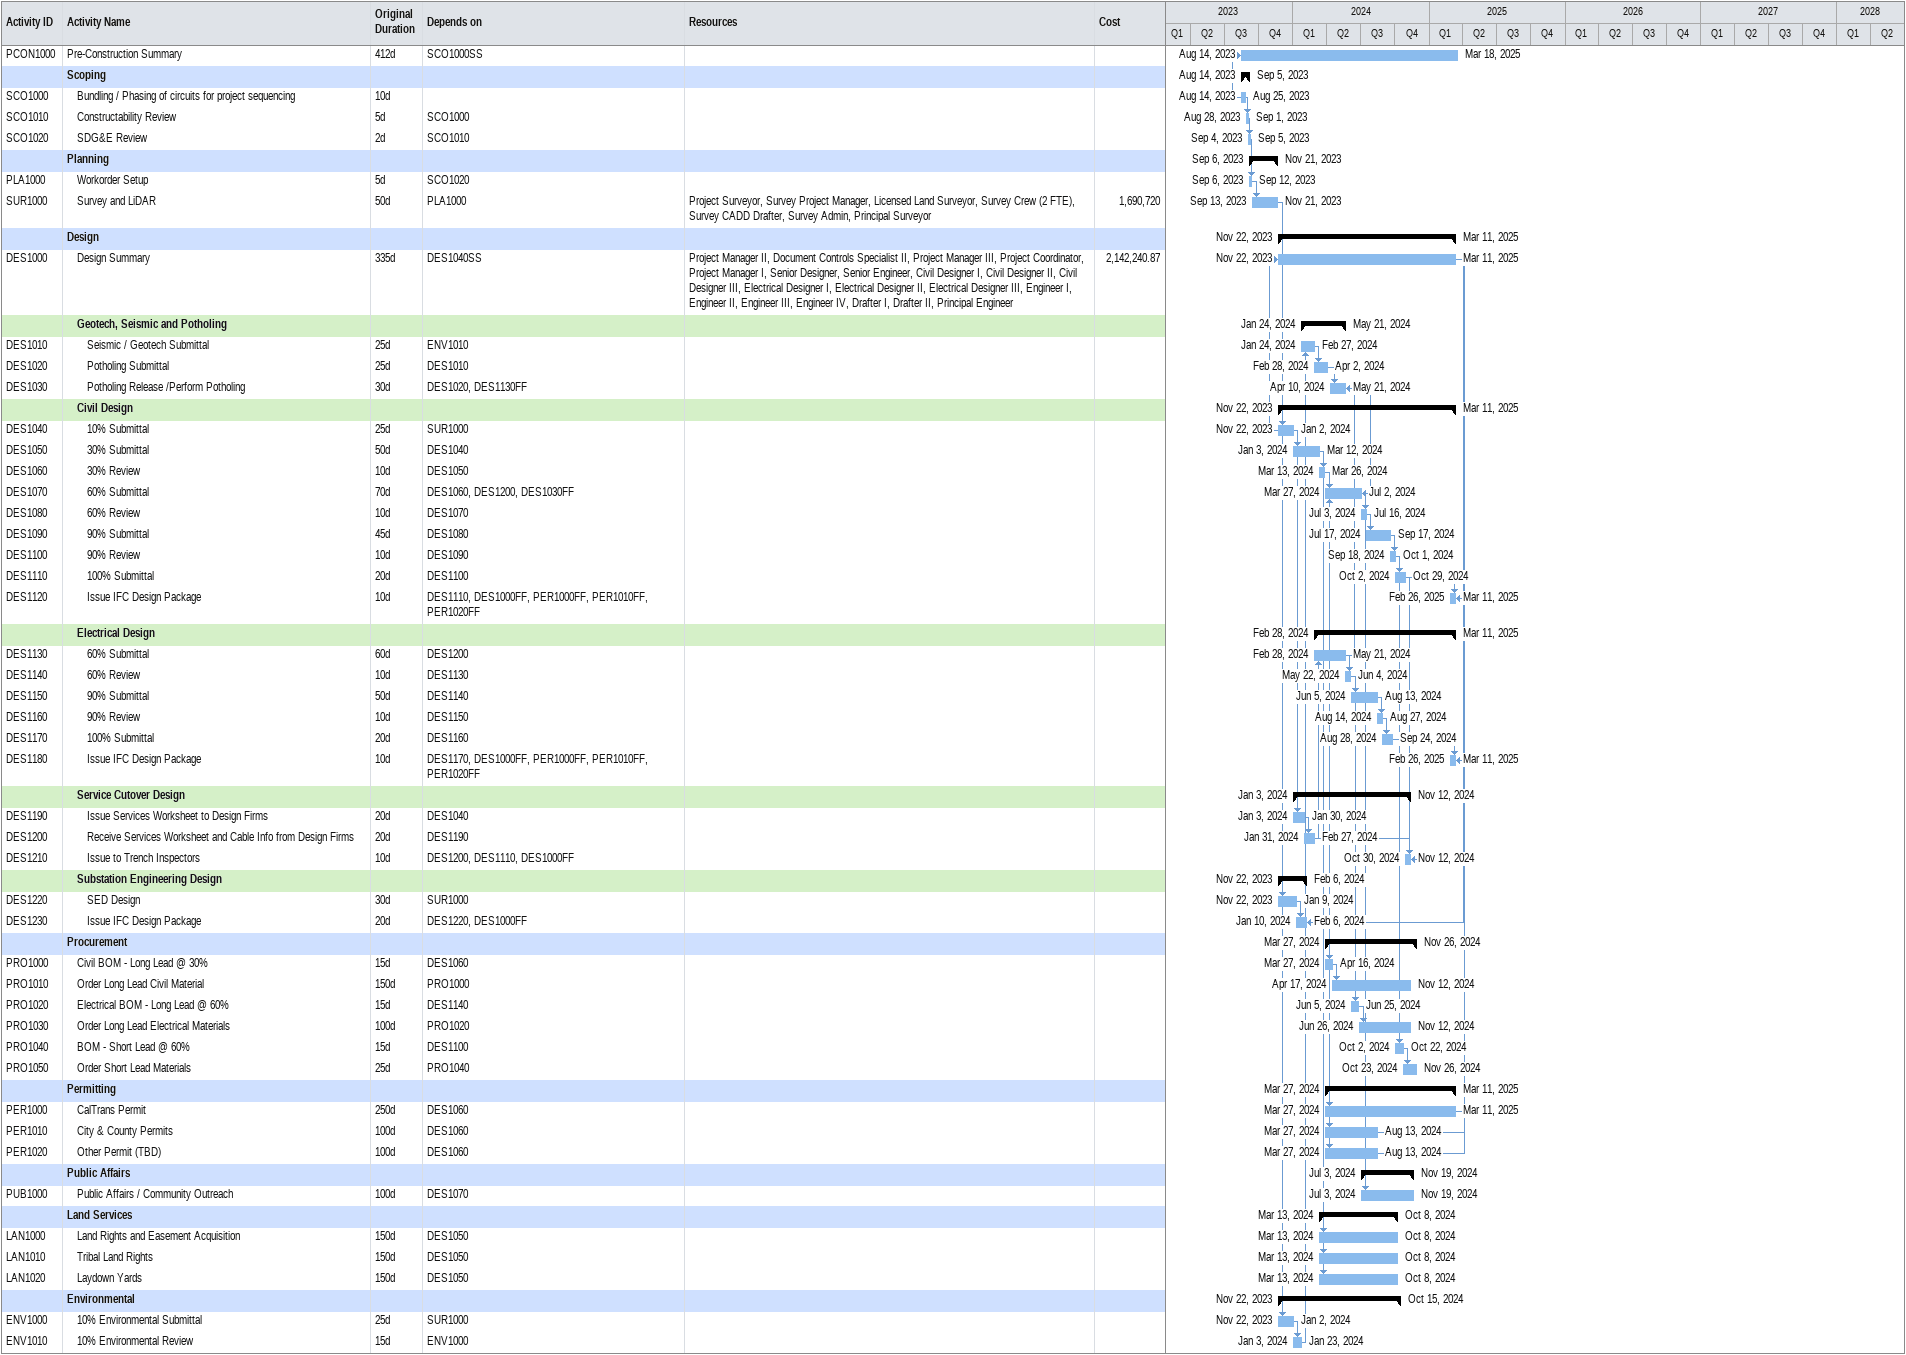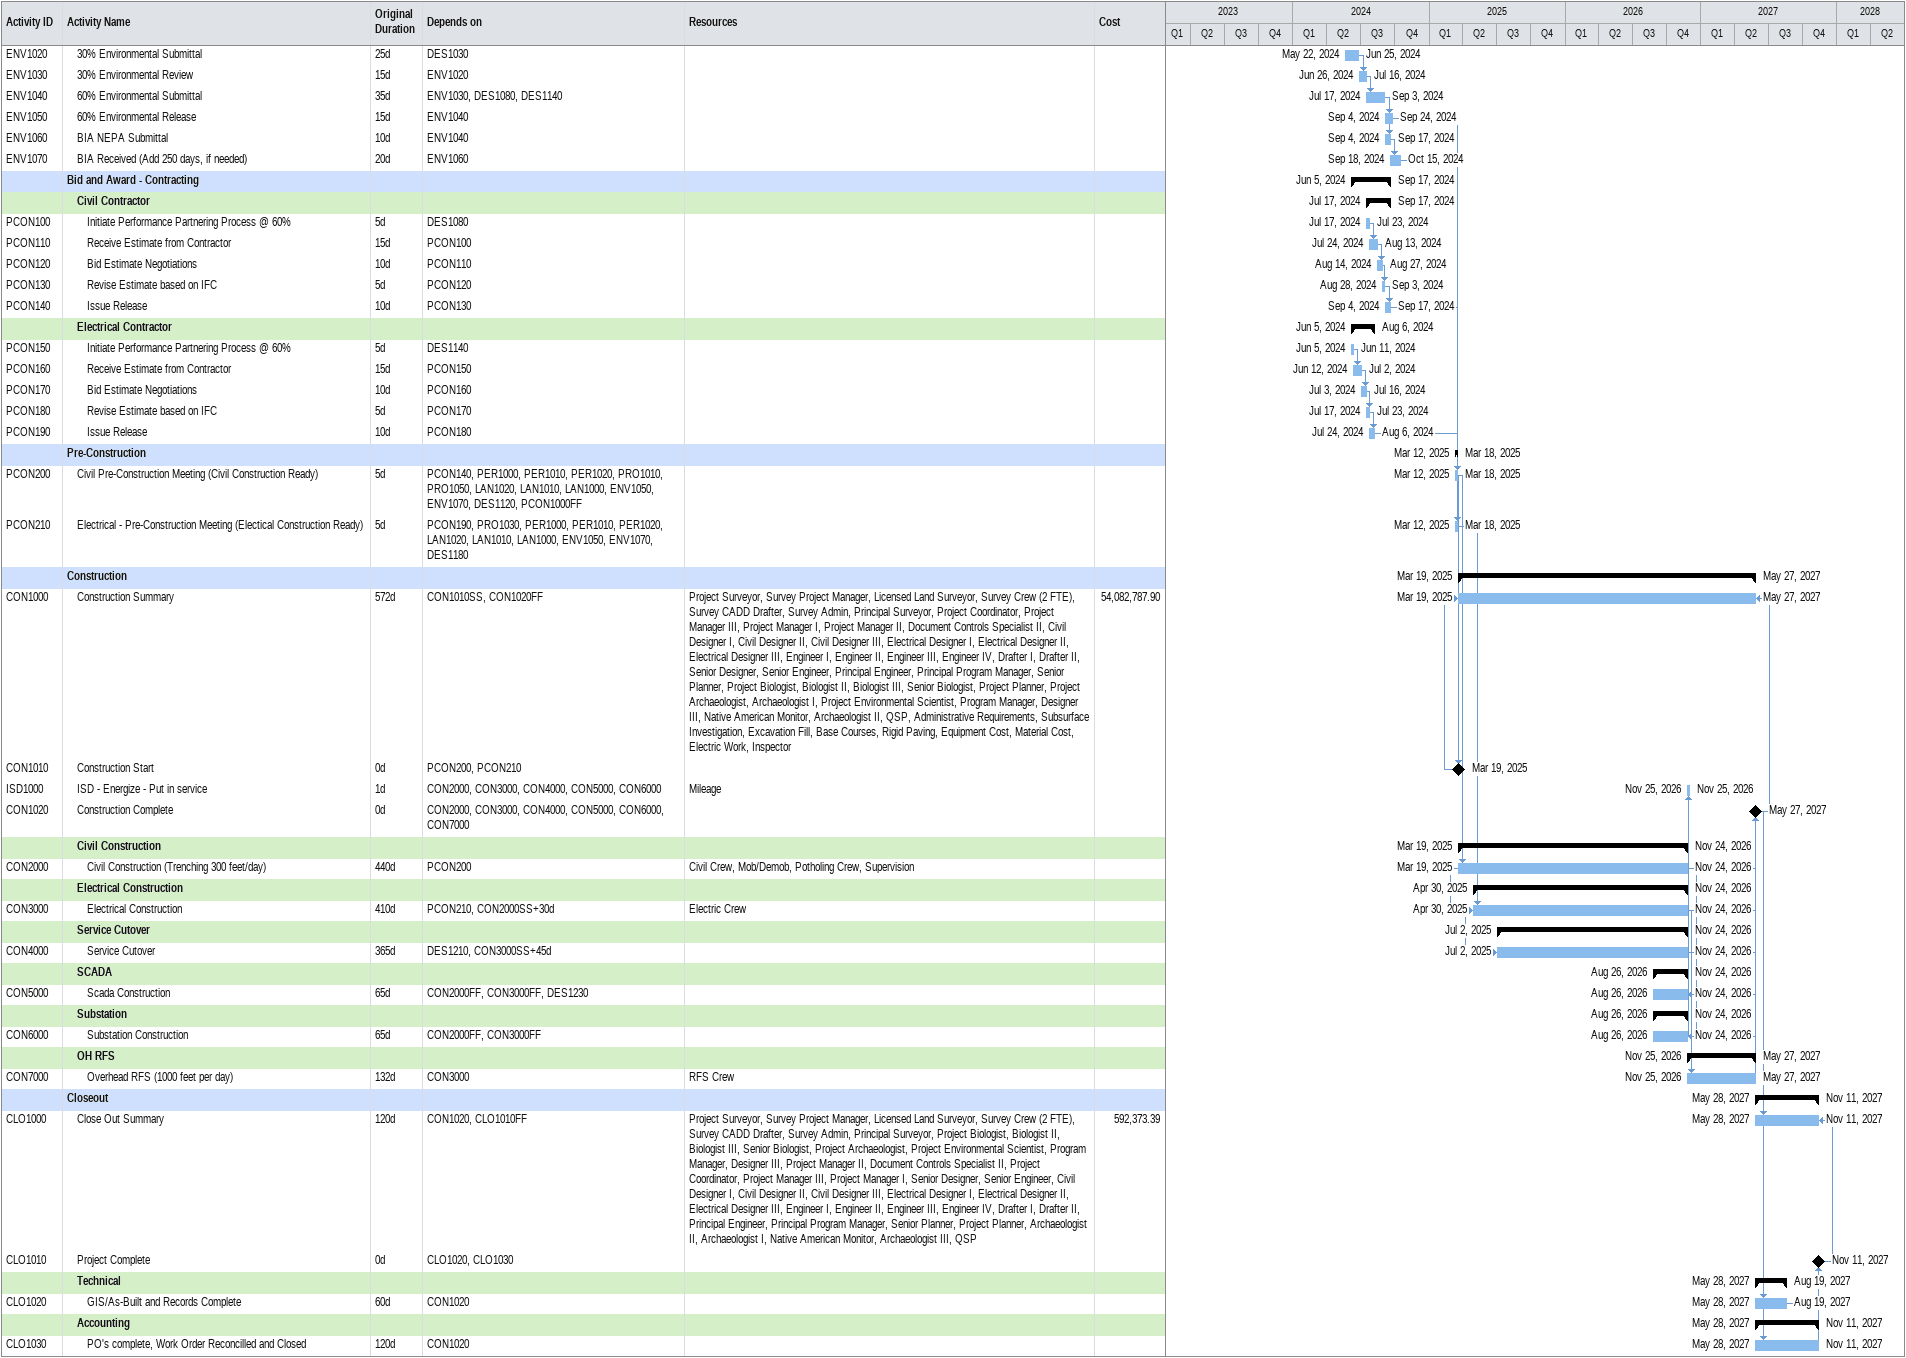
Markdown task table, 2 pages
| ID | Level | Task | Original duration | Start | Finish | Predecessors | Resources | Cost |
|---|---|---|---|---|---|---|---|---|
| PCON1000 | 1 | Pre-Construction Summary | 412d | 2023-08-14 | 2025-03-18 | SCO1000SS |  |  |
|  | 1 | **Scoping** |  | 2023-08-14 | 2023-09-05 |  |  |  |
| SCO1000 | 2 | Bundling / Phasing of circuits for project sequencing | 10d | 2023-08-14 | 2023-08-25 |  |  |  |
| SCO1010 | 2 | Constructability Review | 5d | 2023-08-28 | 2023-09-01 | SCO1000 |  |  |
| SCO1020 | 2 | SDG&E Review | 2d | 2023-09-04 | 2023-09-05 | SCO1010 |  |  |
|  | 1 | **Planning** |  | 2023-09-06 | 2023-11-21 |  |  |  |
| PLA1000 | 2 | Workorder Setup | 5d | 2023-09-06 | 2023-09-12 | SCO1020 |  |  |
| SUR1000 | 2 | Survey and LiDAR | 50d | 2023-09-13 | 2023-11-21 | PLA1000 | Project Surveyor, Survey Project Manager, Licensed Land Surveyor, Survey Crew (2 FTE), Survey CADD Drafter, Survey Admin, Principal Surveyor | 1690720 |
|  | 1 | **Design** |  | 2023-11-22 | 2025-03-11 |  |  |  |
| DES1000 | 2 | Design Summary | 335d | 2023-11-22 | 2025-03-11 | DES1040SS | Project Manager II, Document Controls Specialist II, Project Manager III, Project Coordinator, Project Manager I, Senior Designer, Senior Engineer, Civil Designer I, Civil Designer II, Civil Designer III, Electrical Designer I, Electrical Designer II, Electrical Designer III, Engineer I, Engineer II, Engineer III, Engineer IV, Drafter I, Drafter II, Principal Engineer | 2142240.87 |
|  | 2 | **Geotech, Seismic and Potholing** |  | 2024-01-24 | 2024-05-21 |  |  |  |
| DES1010 | 3 | Seismic / Geotech Submittal | 25d | 2024-01-24 | 2024-02-27 | ENV1010 |  |  |
| DES1020 | 3 | Potholing Submittal | 25d | 2024-02-28 | 2024-04-02 | DES1010 |  |  |
| DES1030 | 3 | Potholing Release /Perform Potholing | 30d | 2024-04-10 | 2024-05-21 | DES1020, DES1130FF |  |  |
|  | 2 | **Civil Design** |  | 2023-11-22 | 2025-03-11 |  |  |  |
| DES1040 | 3 | 10% Submittal | 25d | 2023-11-22 | 2024-01-02 | SUR1000 |  |  |
| DES1050 | 3 | 30% Submittal | 50d | 2024-01-03 | 2024-03-12 | DES1040 |  |  |
| DES1060 | 3 | 30% Review | 10d | 2024-03-13 | 2024-03-26 | DES1050 |  |  |
| DES1070 | 3 | 60% Submittal | 70d | 2024-03-27 | 2024-07-02 | DES1060, DES1200, DES1030FF |  |  |
| DES1080 | 3 | 60% Review | 10d | 2024-07-03 | 2024-07-16 | DES1070 |  |  |
| DES1090 | 3 | 90% Submittal | 45d | 2024-07-17 | 2024-09-17 | DES1080 |  |  |
| DES1100 | 3 | 90% Review | 10d | 2024-09-18 | 2024-10-01 | DES1090 |  |  |
| DES1110 | 3 | 100% Submittal | 20d | 2024-10-02 | 2024-10-29 | DES1100 |  |  |
| DES1120 | 3 | Issue IFC Design Package | 10d | 2025-02-26 | 2025-03-11 | DES1110, DES1000FF, PER1000FF, PER1010FF, PER1020FF |  |  |
|  | 2 | **Electrical Design** |  | 2024-02-28 | 2025-03-11 |  |  |  |
| DES1130 | 3 | 60% Submittal | 60d | 2024-02-28 | 2024-05-21 | DES1200 |  |  |
| DES1140 | 3 | 60% Review | 10d | 2024-05-22 | 2024-06-04 | DES1130 |  |  |
| DES1150 | 3 | 90% Submittal | 50d | 2024-06-05 | 2024-08-13 | DES1140 |  |  |
| DES1160 | 3 | 90% Review | 10d | 2024-08-14 | 2024-08-27 | DES1150 |  |  |
| DES1170 | 3 | 100% Submittal | 20d | 2024-08-28 | 2024-09-24 | DES1160 |  |  |
| DES1180 | 3 | Issue IFC Design Package | 10d | 2025-02-26 | 2025-03-11 | DES1170, DES1000FF, PER1000FF, PER1010FF, PER1020FF |  |  |
|  | 2 | **Service Cutover Design** |  | 2024-01-03 | 2024-11-12 |  |  |  |
| DES1190 | 3 | Issue Services Worksheet to Design Firms | 20d | 2024-01-03 | 2024-01-30 | DES1040 |  |  |
| DES1200 | 3 | Receive Services Worksheet and Cable Info from Design Firms | 20d | 2024-01-31 | 2024-02-27 | DES1190 |  |  |
| DES1210 | 3 | Issue to Trench Inspectors | 10d | 2024-10-30 | 2024-11-12 | DES1200, DES1110, DES1000FF |  |  |
|  | 2 | **Substation Engineering Design** |  | 2023-11-22 | 2024-02-06 |  |  |  |
| DES1220 | 3 | SED Design | 30d | 2023-11-22 | 2024-01-09 | SUR1000 |  |  |
| DES1230 | 3 | Issue IFC Design Package | 20d | 2024-01-10 | 2024-02-06 | DES1220, DES1000FF |  |  |
|  | 1 | **Procurement** |  | 2024-03-27 | 2024-11-26 |  |  |  |
| PRO1000 | 2 | Civil BOM - Long Lead @ 30% | 15d | 2024-03-27 | 2024-04-16 | DES1060 |  |  |
| PRO1010 | 2 | Order Long Lead Civil Material | 150d | 2024-04-17 | 2024-11-12 | PRO1000 |  |  |
| PRO1020 | 2 | Electrical BOM - Long Lead @ 60% | 15d | 2024-06-05 | 2024-06-25 | DES1140 |  |  |
| PRO1030 | 2 | Order Long Lead Electrical Materials | 100d | 2024-06-26 | 2024-11-12 | PRO1020 |  |  |
| PRO1040 | 2 | BOM - Short Lead @ 60% | 15d | 2024-10-02 | 2024-10-22 | DES1100 |  |  |
| PRO1050 | 2 | Order Short Lead Materials | 25d | 2024-10-23 | 2024-11-26 | PRO1040 |  |  |
|  | 1 | **Permitting** |  | 2024-03-27 | 2025-03-11 |  |  |  |
| PER1000 | 2 | CalTrans Permit | 250d | 2024-03-27 | 2025-03-11 | DES1060 |  |  |
| PER1010 | 2 | City & County Permits | 100d | 2024-03-27 | 2024-08-13 | DES1060 |  |  |
| PER1020 | 2 | Other Permit (TBD) | 100d | 2024-03-27 | 2024-08-13 | DES1060 |  |  |
|  | 1 | **Public Affairs** |  | 2024-07-03 | 2024-11-19 |  |  |  |
| PUB1000 | 2 | Public Affairs / Community Outreach | 100d | 2024-07-03 | 2024-11-19 | DES1070 |  |  |
|  | 1 | **Land Services** |  | 2024-03-13 | 2024-10-08 |  |  |  |
| LAN1000 | 2 | Land Rights and Easement Acquisition | 150d | 2024-03-13 | 2024-10-08 | DES1050 |  |  |
| LAN1010 | 2 | Tribal Land Rights | 150d | 2024-03-13 | 2024-10-08 | DES1050 |  |  |
| LAN1020 | 2 | Laydown Yards | 150d | 2024-03-13 | 2024-10-08 | DES1050 |  |  |
|  | 1 | **Environmental** |  | 2023-11-22 | 2024-10-15 |  |  |  |
| ENV1000 | 2 | 10% Environmental Submittal | 25d | 2023-11-22 | 2024-01-02 | SUR1000 |  |  |
| ENV1010 | 2 | 10% Environmental Review | 15d | 2024-01-03 | 2024-01-23 | ENV1000 |  |  |
| ENV1020 | 2 | 30% Environmental Submittal | 25d | 2024-05-22 | 2024-06-25 | DES1030 |  |  |
| ENV1030 | 2 | 30% Environmental Review | 15d | 2024-06-26 | 2024-07-16 | ENV1020 |  |  |
| ENV1040 | 2 | 60% Environmental Submittal | 35d | 2024-07-17 | 2024-09-03 | ENV1030, DES1080, DES1140 |  |  |
| ENV1050 | 2 | 60% Environmental Release | 15d | 2024-09-04 | 2024-09-24 | ENV1040 |  |  |
| ENV1060 | 2 | BIA NEPA Submittal | 10d | 2024-09-04 | 2024-09-17 | ENV1040 |  |  |
| ENV1070 | 2 | BIA Received (Add 250 days, if needed) | 20d | 2024-09-18 | 2024-10-15 | ENV1060 |  |  |
|  | 1 | **Bid and Award - Contracting** |  | 2024-06-05 | 2024-09-17 |  |  |  |
|  | 2 | **Civil Contractor** |  | 2024-07-17 | 2024-09-17 |  |  |  |
| PCON100 | 3 | Initiate Performance Partnering Process @ 60% | 5d | 2024-07-17 | 2024-07-23 | DES1080 |  |  |
| PCON110 | 3 | Receive Estimate from Contractor | 15d | 2024-07-24 | 2024-08-13 | PCON100 |  |  |
| PCON120 | 3 | Bid Estimate Negotiations | 10d | 2024-08-14 | 2024-08-27 | PCON110 |  |  |
| PCON130 | 3 | Revise Estimate based on IFC | 5d | 2024-08-28 | 2024-09-03 | PCON120 |  |  |
| PCON140 | 3 | Issue Release | 10d | 2024-09-04 | 2024-09-17 | PCON130 |  |  |
|  | 2 | **Electrical Contractor** |  | 2024-06-05 | 2024-08-06 |  |  |  |
| PCON150 | 3 | Initiate Performance Partnering Process @ 60% | 5d | 2024-06-05 | 2024-06-11 | DES1140 |  |  |
| PCON160 | 3 | Receive Estimate from Contractor | 15d | 2024-06-12 | 2024-07-02 | PCON150 |  |  |
| PCON170 | 3 | Bid Estimate Negotiations | 10d | 2024-07-03 | 2024-07-16 | PCON160 |  |  |
| PCON180 | 3 | Revise Estimate based on IFC | 5d | 2024-07-17 | 2024-07-23 | PCON170 |  |  |
| PCON190 | 3 | Issue Release | 10d | 2024-07-24 | 2024-08-06 | PCON180 |  |  |
|  | 1 | **Pre-Construction** |  | 2025-03-12 | 2025-03-18 |  |  |  |
| PCON200 | 2 | Civil Pre-Construction Meeting (Civil Construction Ready) | 5d | 2025-03-12 | 2025-03-18 | PCON140, PER1000, PER1010, PER1020, PRO1010, PRO1050, LAN1020, LAN1010, LAN1000, ENV1050, ENV1070, DES1120, PCON1000FF |  |  |
| PCON210 | 2 | Electrical - Pre-Construction Meeting (Electical Construction Ready) | 5d | 2025-03-12 | 2025-03-18 | PCON190, PRO1030, PER1000, PER1010, PER1020, LAN1020, LAN1010, LAN1000, ENV1050, ENV1070, DES1180 |  |  |
|  | 1 | **Construction** |  | 2025-03-19 | 2027-05-27 |  |  |  |
| CON1000 | 2 | Construction Summary | 572d | 2025-03-19 | 2027-05-27 | CON1010SS, CON1020FF | Project Surveyor, Survey Project Manager, Licensed Land Surveyor, Survey Crew (2 FTE), Survey CADD Drafter, Survey Admin, Principal Surveyor, Project Coordinator, Project Manager III, Project Manager I, Project Manager II, Document Controls Specialist II, Civil Designer I, Civil Designer II, Civil Designer III, Electrical Designer I, Electrical Designer II, Electrical Designer III, Engineer I, Engineer II, Engineer III, Engineer IV, Drafter I, Drafter II, Senior Designer, Senior Engineer, Principal Engineer, Principal Program Manager, Senior Planner, Project Biologist, Biologist II, Biologist III, Senior Biologist, Project Planner, Project Archaeologist, Archaeologist I, Project Environmental Scientist, Program Manager, Designer III, Native American Monitor, Archaeologist II, QSP, Administrative Requirements, Subsurface Investigation, Excavation Fill, Base Courses, Rigid Paving, Equipment Cost, Material Cost, Electric Work, Inspector | 54082787.90 |
| CON1010 | 2 | Construction Start | 0d | 2025-03-19 | 2025-03-19 | PCON200, PCON210 |  |  |
| ISD1000 | 2 | ISD - Energize - Put in service | 1d | 2026-11-25 | 2026-11-25 | CON2000, CON3000, CON4000, CON5000, CON6000 | Mileage |  |
| CON1020 | 2 | Construction Complete | 0d | 2027-05-27 | 2027-05-27 | CON2000, CON3000, CON4000, CON5000, CON6000, CON7000 |  |  |
|  | 2 | **Civil Construction** |  | 2025-03-19 | 2026-11-24 |  |  |  |
| CON2000 | 3 | Civil Construction (Trenching 300 feet/day) | 440d | 2025-03-19 | 2026-11-24 | PCON200 | Civil Crew, Mob/Demob, Potholing Crew, Supervision |  |
|  | 2 | **Electrical Construction** |  | 2025-04-30 | 2026-11-24 |  |  |  |
| CON3000 | 3 | Electrical Construction | 410d | 2025-04-30 | 2026-11-24 | PCON210, CON2000SS+30d | Electric Crew |  |
|  | 2 | **Service Cutover** |  | 2025-07-02 | 2026-11-24 |  |  |  |
| CON4000 | 3 | Service Cutover | 365d | 2025-07-02 | 2026-11-24 | DES1210, CON3000SS+45d |  |  |
|  | 2 | **SCADA** |  | 2026-08-26 | 2026-11-24 |  |  |  |
| CON5000 | 3 | Scada Construction | 65d | 2026-08-26 | 2026-11-24 | CON2000FF, CON3000FF, DES1230 |  |  |
|  | 2 | **Substation** |  | 2026-08-26 | 2026-11-24 |  |  |  |
| CON6000 | 3 | Substation Construction | 65d | 2026-08-26 | 2026-11-24 | CON2000FF, CON3000FF |  |  |
|  | 2 | **OH RFS** |  | 2026-11-25 | 2027-05-27 |  |  |  |
| CON7000 | 3 | Overhead RFS (1000 feet per day) | 132d | 2026-11-25 | 2027-05-27 | CON3000 | RFS Crew |  |
|  | 1 | **Closeout** |  | 2027-05-28 | 2027-11-11 |  |  |  |
| CLO1000 | 2 | Close Out Summary | 120d | 2027-05-28 | 2027-11-11 | CON1020, CLO1010FF | Project Surveyor, Survey Project Manager, Licensed Land Surveyor, Survey Crew (2 FTE), Survey CADD Drafter, Survey Admin, Principal Surveyor, Project Biologist, Biologist II, Biologist III, Senior Biologist, Project Archaeologist, Project Environmental Scientist, Program Manager, Designer III, Project Manager II, Document Controls Specialist II, Project Coordinator, Project Manager III, Project Manager I, Senior Designer, Senior Engineer, Civil Designer I, Civil Designer II, Civil Designer III, Electrical Designer I, Electrical Designer II, Electrical Designer III, Engineer I, Engineer II, Engineer III, Engineer IV, Drafter I, Drafter II, Principal Engineer, Principal Program Manager, Senior Planner, Project Planner, Archaeologist II, Archaeologist I, Native American Monitor, Archaeologist III, QSP | 592373.39 |
| CLO1010 | 2 | Project Complete | 0d | 2027-11-11 | 2027-11-11 | CLO1020, CLO1030 |  |  |
|  | 2 | **Technical** |  | 2027-05-28 | 2027-08-19 |  |  |  |
| CLO1020 | 3 | GIS/As-Built and Records Complete | 60d | 2027-05-28 | 2027-08-19 | CON1020 |  |  |
|  | 2 | **Accounting** |  | 2027-05-28 | 2027-11-11 |  |  |  |
| CLO1030 | 3 | PO's complete, Work Order Reconcilled and Closed | 120d | 2027-05-28 | 2027-11-11 | CON1020 |  |  |
